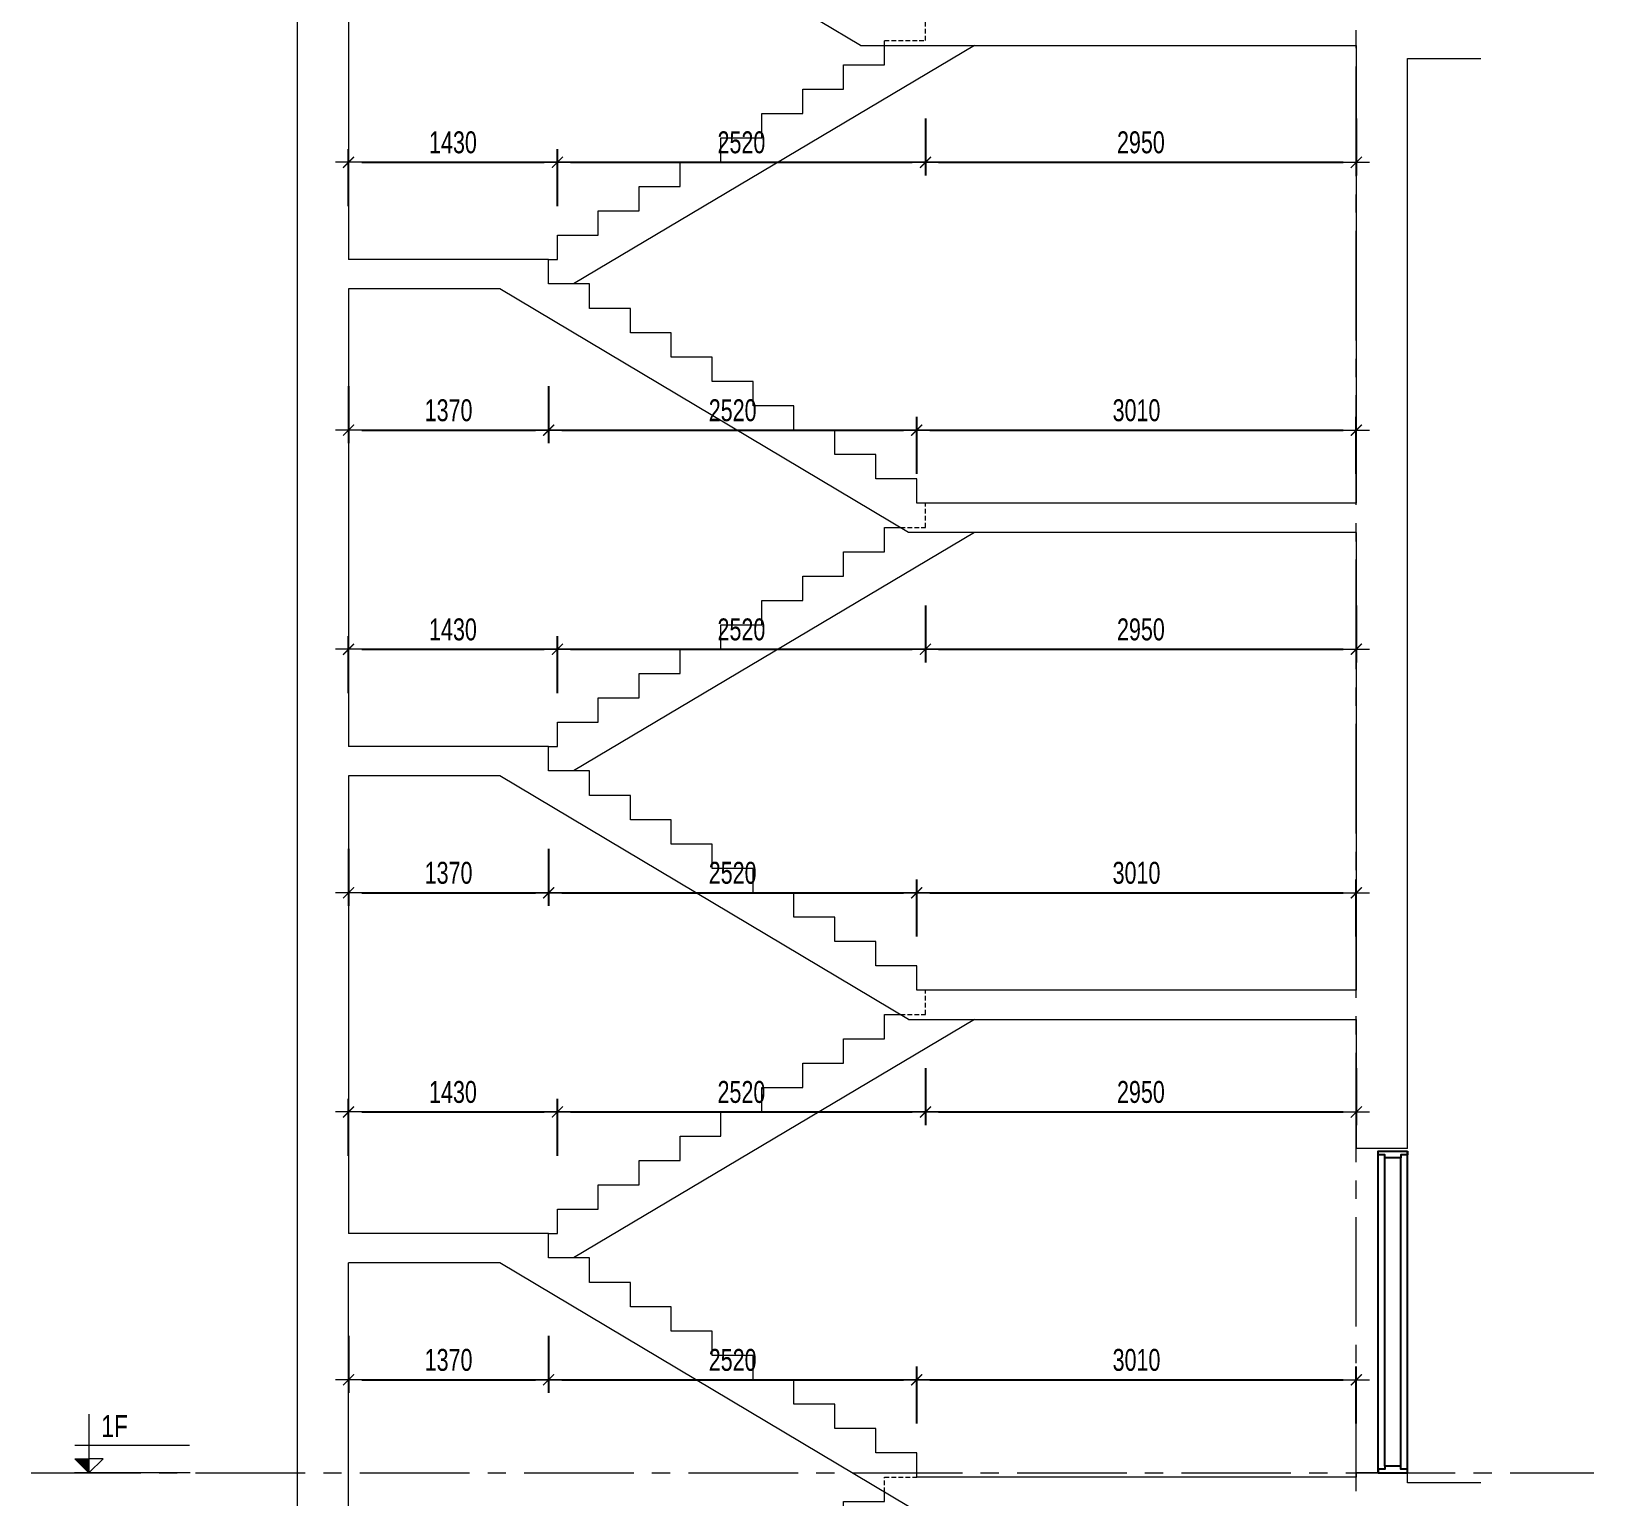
# Model space of a CAD drawing. Header units: millimetres. Extents: x -179076 to 254975, y -18667 to 296191.
# Drawn here: x 162838 to 173536, y 273434 to 283465 of the extents above; entities that cross this region are included whole.
import ezdxf

# ---------------------------------------------------------------- set-up
doc = ezdxf.new("R2010")
doc.units = ezdxf.units.MM
doc.linetypes.add('CENTER2', pattern=[1.125, 0.75, -0.125, 0.125, -0.125])
doc.linetypes.add('HIDDEN2', pattern=[4.7625, 3.175, -1.5875])
doc.layers.get('Defpoints').update_dxf_attribs({"color": 151, "lineweight": 9})
doc.layers.add('A-DOOR', color=4, linetype='Continuous')
doc.layers.add('DOOR', color=4, linetype='Continuous')
for name, color, linetype, lineweight in [('NDC_S_ANNO', 7, 'Continuous', 20), ('NDC_S_AXIS', 5, 'CENTER2', 13), ('NDC_S_CONTINUOUS', 3, 'Continuous', 20), ('NDC_S_DIM', 1, 'Continuous', 15), ('NDC_S_HIDDEN', 8, 'HIDDEN2', 13), ('NDC_S_SLAB', 2, 'Continuous', 20), ('NDC_S_TEXT SYMBOL', 7, 'Continuous', 20), ('NDC_S_VN TEXT', 7, 'Continuous', 20)]:
    doc.layers.add(name, color=color, linetype=linetype, lineweight=lineweight)
doc.styles.add('NDC_ANNO', font='', dxfattribs={"width": 0.8})
doc.styles.add('NDC_DIM', font='', dxfattribs={"width": 0.75})
doc.styles.get('NDC_ANNO').set_extended_font_data('Dotum')
doc.styles.get('NDC_DIM').set_extended_font_data('Dotum')
doc.dimstyles.new('NDC_dim_60', dxfattribs={"dimscale": 60, "dimtxt": 2.5, "dimasz": 1.5, "dimexe": 1.5, "dimexo": 2.5, "dimgap": 1, "dimtad": 1, "dimdec": 0, "dimzin": 0, "dimdsep": 46, "dimtxsty": 'NDC_DIM', "dimblk": 'DIMMARK', "dimcen": 0.09, "dimdle": 1.2, "dimclrd": 1, "dimclre": 1, "dimclrt": 3, "dimadec": 0, "dimazin": 0, "dimtfac": 1, "dimtdec": 0, "dimtix": 1, "dimtofl": 0, "dimtmove": 0, "dimatfit": 3, "dimfxl": 5, "dimfxlon": 1, "dimtolj": 1, "dimtzin": 0, "dimarcsym": 0})

# ---------------------------------------------------------------- blocks, each defined once
blk = doc.blocks.new('X-SECTION-2$0$X-SEC-DOO2')
at = {"layer": 'A-DOOR'}
for p, q in [((41976, 101972), (41976, 104172)), ((42021, 102017), (42021, 104127)), ((42131, 102017), (42131, 104127)), ((42176, 101972), (42176, 104172))]:
    blk.add_line(p, q, dxfattribs=at)
for points in [[(41976, 104172), (41976, 104147), (42021, 104147), (42021, 104127), (42131, 104127), (42131, 104147), (42176, 104147), (42176, 104172)], [(41976, 101972), (41976, 101997), (42021, 101997), (42021, 102017), (42131, 102017), (42131, 101997), (42176, 101997), (42176, 101972)]]:
    blk.add_lwpolyline(points, close=True, dxfattribs=at)
at = {"layer": 'Defpoints'}
blk.add_line((41976, 104192), (42176, 104192), dxfattribs=at)
blk = doc.blocks.new('kata_block_CT')
at = {"layer": 'NDC_S_ANNO'}
blk.add_hatch(color=3, dxfattribs=at).paths.add_polyline_path([(0, 1.6), (-1.61, 1.6), (0, 0)])
at = {"layer": 'NDC_S_ANNO', "ltscale": 50}
h = blk.add_hatch(dxfattribs=at)
h.set_pattern_fill('ANSI31', color=256, scale=1.406, style=0)
h.paths.add_polyline_path([(0, 1.6), (0, 0), (1.61, 1.6)])
for p, q in [((-1.59, 3.14), (11.47, 3.14)), ((11.56, 0), (-1.64, 0))]:
    blk.add_line(p, q, dxfattribs=at)
for points in [[(0, 6.69), (0, 0)], [(0, 0), (-1.61, 1.6), (0, 1.6)], [(0, 0), (1.61, 1.6), (0, 1.6)]]:
    blk.add_lwpolyline(points, dxfattribs=at)
at = {"layer": 'NDC_S_ANNO', "color": 8, "ltscale": 50}
blk.add_lwpolyline([(0, 0), (-1.61, 1.6), (0, 1.6)], dxfattribs=at)
at = {"layer": 'NDC_S_TEXT SYMBOL', "color": 3, "style": 'NDC_ANNO', "width": 0.8}
blk.add_attdef('CT', (1.41, 4.07), '', height=2.5, dxfattribs=at)
blk = doc.blocks.new('DIMMARK')
at = {"layer": 'NDC_S_DIM', "color": 1}
blk.add_line((-1.5, 0), (1, 0), dxfattribs=at)
at = {"layer": 'NDC_S_DIM', "color": 2, "const_width": 0.1}
blk.add_lwpolyline([(-0.42, -0.42), (0.42, 0.42)], dxfattribs=at)
blk = doc.blocks.new('*D1105')
at = {"layer": 'Defpoints', "color": 0, "transparency": 16777216}
for p in [(165010, 275235), (166380, 275235), (166380, 274235)]:
    blk.add_point(p, dxfattribs=at)
at = {"layer": 'NDC_S_DIM', "color": 1, "lineweight": -2, "transparency": 16777216}
for p, q in [((165010, 274535), (165010, 274145)), ((166380, 274535), (166380, 274145)), ((165100, 274235), (166290, 274235))]:
    blk.add_line(p, q, dxfattribs=at)
at = {"layer": 'NDC_S_DIM', "color": 1, "lineweight": -2, "transparency": 16777216, "xscale": 90, "yscale": 90, "zscale": 90, "rotation": 180}
blk.add_blockref('DIMMARK', (165010, 274235), dxfattribs=at)
at = {"layer": 'NDC_S_DIM', "color": 1, "lineweight": -2, "transparency": 16777216, "xscale": 90, "yscale": 90, "zscale": 90}
blk.add_blockref('DIMMARK', (166380, 274235), dxfattribs=at)
at = {"layer": 'NDC_S_DIM', "color": 3, "transparency": 16777216, "insert": (165695, 274370), "char_height": 150, "attachment_point": 5, "style": 'NDC_DIM'}
blk.add_mtext('\\A1;1370', dxfattribs=at)
blk = doc.blocks.new('*D1106')
at = {"layer": 'Defpoints', "color": 0, "transparency": 16777216}
for p in [(166380, 275235), (168900, 274235), (168900, 273568)]:
    blk.add_point(p, dxfattribs=at)
at = {"layer": 'NDC_S_DIM', "color": 1, "lineweight": -2, "transparency": 16777216}
for p, q in [((166380, 274535), (166380, 274145)), ((168900, 273935), (168900, 274325)), ((166470, 274235), (168810, 274235))]:
    blk.add_line(p, q, dxfattribs=at)
at = {"layer": 'NDC_S_DIM', "color": 1, "lineweight": -2, "transparency": 16777216, "xscale": 90, "yscale": 90, "zscale": 90, "rotation": 180}
blk.add_blockref('DIMMARK', (166380, 274235), dxfattribs=at)
at = {"layer": 'NDC_S_DIM', "color": 1, "lineweight": -2, "transparency": 16777216, "xscale": 90, "yscale": 90, "zscale": 90}
blk.add_blockref('DIMMARK', (168900, 274235), dxfattribs=at)
at = {"layer": 'NDC_S_DIM', "color": 3, "transparency": 16777216, "insert": (167640, 274370), "char_height": 150, "attachment_point": 5, "style": 'NDC_DIM'}
blk.add_mtext('\\A1;2520', dxfattribs=at)
blk = doc.blocks.new('*D1107')
at = {"layer": 'Defpoints', "color": 0, "transparency": 16777216}
for p in [(171910, 274235), (168900, 273568), (171910, 273568)]:
    blk.add_point(p, dxfattribs=at)
at = {"layer": 'NDC_S_DIM', "color": 1, "lineweight": -2, "transparency": 16777216}
for p, q in [((168900, 273935), (168900, 274325)), ((171910, 273935), (171910, 274325)), ((168990, 274235), (171820, 274235))]:
    blk.add_line(p, q, dxfattribs=at)
at = {"layer": 'NDC_S_DIM', "color": 1, "lineweight": -2, "transparency": 16777216, "xscale": 90, "yscale": 90, "zscale": 90, "rotation": 180}
blk.add_blockref('DIMMARK', (168900, 274235), dxfattribs=at)
at = {"layer": 'NDC_S_DIM', "color": 1, "lineweight": -2, "transparency": 16777216, "xscale": 90, "yscale": 90, "zscale": 90}
blk.add_blockref('DIMMARK', (171910, 274235), dxfattribs=at)
at = {"layer": 'NDC_S_DIM', "color": 3, "transparency": 16777216, "insert": (170405, 274370), "char_height": 150, "attachment_point": 5, "style": 'NDC_DIM'}
blk.add_mtext('\\A1;3010', dxfattribs=at)
blk = doc.blocks.new('*D1108')
at = {"layer": 'Defpoints', "color": 0, "transparency": 16777216}
for p in [(166440, 276068), (165010, 275235), (166440, 275235)]:
    blk.add_point(p, dxfattribs=at)
at = {"layer": 'NDC_S_DIM', "color": 1, "lineweight": -2, "transparency": 16777216}
for p, q in [((165010, 275768), (165010, 276158)), ((166440, 275768), (166440, 276158)), ((165100, 276068), (166350, 276068))]:
    blk.add_line(p, q, dxfattribs=at)
at = {"layer": 'NDC_S_DIM', "color": 1, "lineweight": -2, "transparency": 16777216, "xscale": 90, "yscale": 90, "zscale": 90, "rotation": 180}
blk.add_blockref('DIMMARK', (165010, 276068), dxfattribs=at)
at = {"layer": 'NDC_S_DIM', "color": 1, "lineweight": -2, "transparency": 16777216, "xscale": 90, "yscale": 90, "zscale": 90}
blk.add_blockref('DIMMARK', (166440, 276068), dxfattribs=at)
at = {"layer": 'NDC_S_DIM', "color": 3, "transparency": 16777216, "insert": (165725, 276204), "char_height": 150, "attachment_point": 5, "style": 'NDC_DIM'}
blk.add_mtext('\\A1;1430', dxfattribs=at)
blk = doc.blocks.new('*D1109')
at = {"layer": 'Defpoints', "color": 0, "transparency": 16777216}
for p in [(168960, 276735), (168960, 276068), (166440, 275235)]:
    blk.add_point(p, dxfattribs=at)
at = {"layer": 'NDC_S_DIM', "color": 1, "lineweight": -2, "transparency": 16777216}
for p, q in [((168960, 276368), (168960, 275978)), ((166440, 275768), (166440, 276158)), ((166530, 276068), (168870, 276068))]:
    blk.add_line(p, q, dxfattribs=at)
at = {"layer": 'NDC_S_DIM', "color": 1, "lineweight": -2, "transparency": 16777216, "xscale": 90, "yscale": 90, "zscale": 90, "rotation": 180}
blk.add_blockref('DIMMARK', (166440, 276068), dxfattribs=at)
at = {"layer": 'NDC_S_DIM', "color": 1, "lineweight": -2, "transparency": 16777216, "xscale": 90, "yscale": 90, "zscale": 90}
blk.add_blockref('DIMMARK', (168960, 276068), dxfattribs=at)
at = {"layer": 'NDC_S_DIM', "color": 3, "transparency": 16777216, "insert": (167700, 276204), "char_height": 150, "attachment_point": 5, "style": 'NDC_DIM'}
blk.add_mtext('\\A1;2520', dxfattribs=at)
blk = doc.blocks.new('*D1110')
at = {"layer": 'Defpoints', "color": 0, "transparency": 16777216}
for p in [(168960, 276735), (171910, 276702), (171910, 276068)]:
    blk.add_point(p, dxfattribs=at)
at = {"layer": 'NDC_S_DIM', "color": 1, "lineweight": -2, "transparency": 16777216}
for p, q in [((168960, 276368), (168960, 275978)), ((171910, 276368), (171910, 275978)), ((169050, 276068), (171820, 276068))]:
    blk.add_line(p, q, dxfattribs=at)
at = {"layer": 'NDC_S_DIM', "color": 1, "lineweight": -2, "transparency": 16777216, "xscale": 90, "yscale": 90, "zscale": 90, "rotation": 180}
blk.add_blockref('DIMMARK', (168960, 276068), dxfattribs=at)
at = {"layer": 'NDC_S_DIM', "color": 1, "lineweight": -2, "transparency": 16777216, "xscale": 90, "yscale": 90, "zscale": 90}
blk.add_blockref('DIMMARK', (171910, 276068), dxfattribs=at)
at = {"layer": 'NDC_S_DIM', "color": 3, "transparency": 16777216, "insert": (170435, 276204), "char_height": 150, "attachment_point": 5, "style": 'NDC_DIM'}
blk.add_mtext('\\A1;2950', dxfattribs=at)
blk = doc.blocks.new('*D1111')
at = {"layer": 'Defpoints', "color": 0, "transparency": 16777216}
for p in [(165010, 278568), (166380, 278568), (166380, 277568)]:
    blk.add_point(p, dxfattribs=at)
at = {"layer": 'NDC_S_DIM', "color": 1, "lineweight": -2, "transparency": 16777216}
for p, q in [((165010, 277868), (165010, 277478)), ((166380, 277868), (166380, 277478)), ((165100, 277568), (166290, 277568))]:
    blk.add_line(p, q, dxfattribs=at)
at = {"layer": 'NDC_S_DIM', "color": 1, "lineweight": -2, "transparency": 16777216, "xscale": 90, "yscale": 90, "zscale": 90, "rotation": 180}
blk.add_blockref('DIMMARK', (165010, 277568), dxfattribs=at)
at = {"layer": 'NDC_S_DIM', "color": 1, "lineweight": -2, "transparency": 16777216, "xscale": 90, "yscale": 90, "zscale": 90}
blk.add_blockref('DIMMARK', (166380, 277568), dxfattribs=at)
at = {"layer": 'NDC_S_DIM', "color": 3, "transparency": 16777216, "insert": (165695, 277704), "char_height": 150, "attachment_point": 5, "style": 'NDC_DIM'}
blk.add_mtext('\\A1;1370', dxfattribs=at)
blk = doc.blocks.new('*D1112')
at = {"layer": 'Defpoints', "color": 0, "transparency": 16777216}
for p in [(166380, 278568), (168900, 277568), (168900, 276902)]:
    blk.add_point(p, dxfattribs=at)
at = {"layer": 'NDC_S_DIM', "color": 1, "lineweight": -2, "transparency": 16777216}
for p, q in [((166380, 277868), (166380, 277478)), ((168900, 277268), (168900, 277658)), ((166470, 277568), (168810, 277568))]:
    blk.add_line(p, q, dxfattribs=at)
at = {"layer": 'NDC_S_DIM', "color": 1, "lineweight": -2, "transparency": 16777216, "xscale": 90, "yscale": 90, "zscale": 90, "rotation": 180}
blk.add_blockref('DIMMARK', (166380, 277568), dxfattribs=at)
at = {"layer": 'NDC_S_DIM', "color": 1, "lineweight": -2, "transparency": 16777216, "xscale": 90, "yscale": 90, "zscale": 90}
blk.add_blockref('DIMMARK', (168900, 277568), dxfattribs=at)
at = {"layer": 'NDC_S_DIM', "color": 3, "transparency": 16777216, "insert": (167640, 277704), "char_height": 150, "attachment_point": 5, "style": 'NDC_DIM'}
blk.add_mtext('\\A1;2520', dxfattribs=at)
blk = doc.blocks.new('*D1113')
at = {"layer": 'Defpoints', "color": 0, "transparency": 16777216}
for p in [(171910, 277568), (168900, 276902), (171910, 276902)]:
    blk.add_point(p, dxfattribs=at)
at = {"layer": 'NDC_S_DIM', "color": 1, "lineweight": -2, "transparency": 16777216}
for p, q in [((168900, 277268), (168900, 277658)), ((171910, 277268), (171910, 277658)), ((168990, 277568), (171820, 277568))]:
    blk.add_line(p, q, dxfattribs=at)
at = {"layer": 'NDC_S_DIM', "color": 1, "lineweight": -2, "transparency": 16777216, "xscale": 90, "yscale": 90, "zscale": 90, "rotation": 180}
blk.add_blockref('DIMMARK', (168900, 277568), dxfattribs=at)
at = {"layer": 'NDC_S_DIM', "color": 1, "lineweight": -2, "transparency": 16777216, "xscale": 90, "yscale": 90, "zscale": 90}
blk.add_blockref('DIMMARK', (171910, 277568), dxfattribs=at)
at = {"layer": 'NDC_S_DIM', "color": 3, "transparency": 16777216, "insert": (170405, 277704), "char_height": 150, "attachment_point": 5, "style": 'NDC_DIM'}
blk.add_mtext('\\A1;3010', dxfattribs=at)
blk = doc.blocks.new('*D1114')
at = {"layer": 'Defpoints', "color": 0, "transparency": 16777216}
for p in [(166440, 279235), (165010, 278568), (166440, 278568)]:
    blk.add_point(p, dxfattribs=at)
at = {"layer": 'NDC_S_DIM', "color": 1, "lineweight": -2, "transparency": 16777216}
for p, q in [((165010, 278935), (165010, 279325)), ((166440, 278935), (166440, 279325)), ((165100, 279235), (166350, 279235))]:
    blk.add_line(p, q, dxfattribs=at)
at = {"layer": 'NDC_S_DIM', "color": 1, "lineweight": -2, "transparency": 16777216, "xscale": 90, "yscale": 90, "zscale": 90, "rotation": 180}
blk.add_blockref('DIMMARK', (165010, 279235), dxfattribs=at)
at = {"layer": 'NDC_S_DIM', "color": 1, "lineweight": -2, "transparency": 16777216, "xscale": 90, "yscale": 90, "zscale": 90}
blk.add_blockref('DIMMARK', (166440, 279235), dxfattribs=at)
at = {"layer": 'NDC_S_DIM', "color": 3, "transparency": 16777216, "insert": (165725, 279370), "char_height": 150, "attachment_point": 5, "style": 'NDC_DIM'}
blk.add_mtext('\\A1;1430', dxfattribs=at)
blk = doc.blocks.new('*D1115')
at = {"layer": 'Defpoints', "color": 0, "transparency": 16777216}
for p in [(168960, 280068), (168960, 279235), (166440, 278568)]:
    blk.add_point(p, dxfattribs=at)
at = {"layer": 'NDC_S_DIM', "color": 1, "lineweight": -2, "transparency": 16777216}
for p, q in [((168960, 279535), (168960, 279145)), ((166440, 278935), (166440, 279325)), ((166530, 279235), (168870, 279235))]:
    blk.add_line(p, q, dxfattribs=at)
at = {"layer": 'NDC_S_DIM', "color": 1, "lineweight": -2, "transparency": 16777216, "xscale": 90, "yscale": 90, "zscale": 90, "rotation": 180}
blk.add_blockref('DIMMARK', (166440, 279235), dxfattribs=at)
at = {"layer": 'NDC_S_DIM', "color": 1, "lineweight": -2, "transparency": 16777216, "xscale": 90, "yscale": 90, "zscale": 90}
blk.add_blockref('DIMMARK', (168960, 279235), dxfattribs=at)
at = {"layer": 'NDC_S_DIM', "color": 3, "transparency": 16777216, "insert": (167700, 279370), "char_height": 150, "attachment_point": 5, "style": 'NDC_DIM'}
blk.add_mtext('\\A1;2520', dxfattribs=at)
blk = doc.blocks.new('*D1116')
at = {"layer": 'Defpoints', "color": 0, "transparency": 16777216}
for p in [(168960, 280068), (171910, 280035), (171910, 279235)]:
    blk.add_point(p, dxfattribs=at)
at = {"layer": 'NDC_S_DIM', "color": 1, "lineweight": -2, "transparency": 16777216}
for p, q in [((168960, 279535), (168960, 279145)), ((171910, 279535), (171910, 279145)), ((169050, 279235), (171820, 279235))]:
    blk.add_line(p, q, dxfattribs=at)
at = {"layer": 'NDC_S_DIM', "color": 1, "lineweight": -2, "transparency": 16777216, "xscale": 90, "yscale": 90, "zscale": 90, "rotation": 180}
blk.add_blockref('DIMMARK', (168960, 279235), dxfattribs=at)
at = {"layer": 'NDC_S_DIM', "color": 1, "lineweight": -2, "transparency": 16777216, "xscale": 90, "yscale": 90, "zscale": 90}
blk.add_blockref('DIMMARK', (171910, 279235), dxfattribs=at)
at = {"layer": 'NDC_S_DIM', "color": 3, "transparency": 16777216, "insert": (170435, 279370), "char_height": 150, "attachment_point": 5, "style": 'NDC_DIM'}
blk.add_mtext('\\A1;2950', dxfattribs=at)
blk = doc.blocks.new('*D1117')
at = {"layer": 'Defpoints', "color": 0, "transparency": 16777216}
for p in [(165010, 281902), (166380, 281902), (166380, 280735)]:
    blk.add_point(p, dxfattribs=at)
at = {"layer": 'NDC_S_DIM', "color": 1, "lineweight": -2, "transparency": 16777216}
for p, q in [((165010, 281035), (165010, 280645)), ((166380, 281035), (166380, 280645)), ((165100, 280735), (166290, 280735))]:
    blk.add_line(p, q, dxfattribs=at)
at = {"layer": 'NDC_S_DIM', "color": 1, "lineweight": -2, "transparency": 16777216, "xscale": 90, "yscale": 90, "zscale": 90, "rotation": 180}
blk.add_blockref('DIMMARK', (165010, 280735), dxfattribs=at)
at = {"layer": 'NDC_S_DIM', "color": 1, "lineweight": -2, "transparency": 16777216, "xscale": 90, "yscale": 90, "zscale": 90}
blk.add_blockref('DIMMARK', (166380, 280735), dxfattribs=at)
at = {"layer": 'NDC_S_DIM', "color": 3, "transparency": 16777216, "insert": (165695, 280870), "char_height": 150, "attachment_point": 5, "style": 'NDC_DIM'}
blk.add_mtext('\\A1;1370', dxfattribs=at)
blk = doc.blocks.new('*D1118')
at = {"layer": 'Defpoints', "color": 0, "transparency": 16777216}
for p in [(166380, 281902), (168900, 280735), (168900, 280235)]:
    blk.add_point(p, dxfattribs=at)
at = {"layer": 'NDC_S_DIM', "color": 1, "lineweight": -2, "transparency": 16777216}
for p, q in [((166380, 281035), (166380, 280645)), ((168900, 280435), (168900, 280825)), ((166470, 280735), (168810, 280735))]:
    blk.add_line(p, q, dxfattribs=at)
at = {"layer": 'NDC_S_DIM', "color": 1, "lineweight": -2, "transparency": 16777216, "xscale": 90, "yscale": 90, "zscale": 90, "rotation": 180}
blk.add_blockref('DIMMARK', (166380, 280735), dxfattribs=at)
at = {"layer": 'NDC_S_DIM', "color": 1, "lineweight": -2, "transparency": 16777216, "xscale": 90, "yscale": 90, "zscale": 90}
blk.add_blockref('DIMMARK', (168900, 280735), dxfattribs=at)
at = {"layer": 'NDC_S_DIM', "color": 3, "transparency": 16777216, "insert": (167640, 280870), "char_height": 150, "attachment_point": 5, "style": 'NDC_DIM'}
blk.add_mtext('\\A1;2520', dxfattribs=at)
blk = doc.blocks.new('*D1119')
at = {"layer": 'Defpoints', "color": 0, "transparency": 16777216}
for p in [(171910, 280735), (168900, 280235), (171910, 280235)]:
    blk.add_point(p, dxfattribs=at)
at = {"layer": 'NDC_S_DIM', "color": 1, "lineweight": -2, "transparency": 16777216}
for p, q in [((168900, 280435), (168900, 280825)), ((171910, 280435), (171910, 280825)), ((168990, 280735), (171820, 280735))]:
    blk.add_line(p, q, dxfattribs=at)
at = {"layer": 'NDC_S_DIM', "color": 1, "lineweight": -2, "transparency": 16777216, "xscale": 90, "yscale": 90, "zscale": 90, "rotation": 180}
blk.add_blockref('DIMMARK', (168900, 280735), dxfattribs=at)
at = {"layer": 'NDC_S_DIM', "color": 1, "lineweight": -2, "transparency": 16777216, "xscale": 90, "yscale": 90, "zscale": 90}
blk.add_blockref('DIMMARK', (171910, 280735), dxfattribs=at)
at = {"layer": 'NDC_S_DIM', "color": 3, "transparency": 16777216, "insert": (170405, 280870), "char_height": 150, "attachment_point": 5, "style": 'NDC_DIM'}
blk.add_mtext('\\A1;3010', dxfattribs=at)
blk = doc.blocks.new('*D1120')
at = {"layer": 'Defpoints', "color": 0, "transparency": 16777216}
for p in [(166440, 282568), (165010, 281902), (166440, 281902)]:
    blk.add_point(p, dxfattribs=at)
at = {"layer": 'NDC_S_DIM', "color": 1, "lineweight": -2, "transparency": 16777216}
for p, q in [((165010, 282268), (165010, 282658)), ((166440, 282268), (166440, 282658)), ((165100, 282568), (166350, 282568))]:
    blk.add_line(p, q, dxfattribs=at)
at = {"layer": 'NDC_S_DIM', "color": 1, "lineweight": -2, "transparency": 16777216, "xscale": 90, "yscale": 90, "zscale": 90, "rotation": 180}
blk.add_blockref('DIMMARK', (165010, 282568), dxfattribs=at)
at = {"layer": 'NDC_S_DIM', "color": 1, "lineweight": -2, "transparency": 16777216, "xscale": 90, "yscale": 90, "zscale": 90}
blk.add_blockref('DIMMARK', (166440, 282568), dxfattribs=at)
at = {"layer": 'NDC_S_DIM', "color": 3, "transparency": 16777216, "insert": (165725, 282704), "char_height": 150, "attachment_point": 5, "style": 'NDC_DIM'}
blk.add_mtext('\\A1;1430', dxfattribs=at)
blk = doc.blocks.new('*D1121')
at = {"layer": 'Defpoints', "color": 0, "transparency": 16777216}
for p in [(168960, 283402), (168960, 282568), (166440, 281902)]:
    blk.add_point(p, dxfattribs=at)
at = {"layer": 'NDC_S_DIM', "color": 1, "lineweight": -2, "transparency": 16777216}
for p, q in [((168960, 282868), (168960, 282478)), ((166440, 282268), (166440, 282658)), ((166530, 282568), (168870, 282568))]:
    blk.add_line(p, q, dxfattribs=at)
at = {"layer": 'NDC_S_DIM', "color": 1, "lineweight": -2, "transparency": 16777216, "xscale": 90, "yscale": 90, "zscale": 90, "rotation": 180}
blk.add_blockref('DIMMARK', (166440, 282568), dxfattribs=at)
at = {"layer": 'NDC_S_DIM', "color": 1, "lineweight": -2, "transparency": 16777216, "xscale": 90, "yscale": 90, "zscale": 90}
blk.add_blockref('DIMMARK', (168960, 282568), dxfattribs=at)
at = {"layer": 'NDC_S_DIM', "color": 3, "transparency": 16777216, "insert": (167700, 282704), "char_height": 150, "attachment_point": 5, "style": 'NDC_DIM'}
blk.add_mtext('\\A1;2520', dxfattribs=at)
blk = doc.blocks.new('*D1122')
at = {"layer": 'Defpoints', "color": 0, "transparency": 16777216}
for p in [(168960, 283402), (171910, 283368), (171910, 282568)]:
    blk.add_point(p, dxfattribs=at)
at = {"layer": 'NDC_S_DIM', "color": 1, "lineweight": -2, "transparency": 16777216}
for p, q in [((168960, 282868), (168960, 282478)), ((171910, 282868), (171910, 282478)), ((169050, 282568), (171820, 282568))]:
    blk.add_line(p, q, dxfattribs=at)
at = {"layer": 'NDC_S_DIM', "color": 1, "lineweight": -2, "transparency": 16777216, "xscale": 90, "yscale": 90, "zscale": 90, "rotation": 180}
blk.add_blockref('DIMMARK', (168960, 282568), dxfattribs=at)
at = {"layer": 'NDC_S_DIM', "color": 1, "lineweight": -2, "transparency": 16777216, "xscale": 90, "yscale": 90, "zscale": 90}
blk.add_blockref('DIMMARK', (171910, 282568), dxfattribs=at)
at = {"layer": 'NDC_S_DIM', "color": 3, "transparency": 16777216, "insert": (170435, 282704), "char_height": 150, "attachment_point": 5, "style": 'NDC_DIM'}
blk.add_mtext('\\A1;2950', dxfattribs=at)

msp = doc.modelspace()

# ---------------------------------------------------------------- linework, layer by layer
at = {"layer": 'NDC_S_AXIS', "ltscale": 1000}
msp.add_line((171909.9, 265598.5), (171909.9, 290608.4), dxfattribs=at)
msp.add_lwpolyline([(162837.7, 273598.5), (173535.6, 273598.5)], dxfattribs=at)
at = {"layer": 'NDC_S_CONTINUOUS'}
for p, q in [((169295, 283368.5), (166551, 281735.2)), ((169295, 280035.2), (166551, 278401.8)), ((169295, 276701.8), (166551, 275068.5))]:
    msp.add_line(p, q, dxfattribs=at)
for points in [[(166379.9, 281901.8), (166439.9, 281901.8), (166439.9, 282068.5), (166719.9, 282068.5), (166719.9, 282235.2), (166999.9, 282235.2), (166999.9, 282401.8), (167279.9, 282401.8), (167279.9, 282568.5), (167559.9, 282568.5), (167559.9, 282735.2), (167839.9, 282735.2), (167839.9, 282901.8), (168119.9, 282901.8), (168119.9, 283068.5), (168399.9, 283068.5), (168399.9, 283235.2), (168679.9, 283235.2), (168679.9, 283368.5)], [(166379.9, 278568.5), (166439.9, 278568.5), (166439.9, 278735.2), (166719.9, 278735.2), (166719.9, 278901.8), (166999.9, 278901.8), (166999.9, 279068.5), (167279.9, 279068.5), (167279.9, 279235.2), (167559.9, 279235.2), (167559.9, 279401.8), (167839.9, 279401.8), (167839.9, 279568.5), (168119.9, 279568.5), (168119.9, 279735.2), (168399.9, 279735.2), (168399.9, 279901.8), (168679.9, 279901.8), (168679.9, 280068.5), (168788.9, 280068.5)], [(166379.9, 275235.2), (166439.9, 275235.2), (166439.9, 275401.8), (166719.9, 275401.8), (166719.9, 275568.5), (166999.9, 275568.5), (166999.9, 275735.2), (167279.9, 275735.2), (167279.9, 275901.8), (167559.9, 275901.8), (167559.9, 276068.5), (167839.9, 276068.5), (167839.9, 276235.2), (168119.9, 276235.2), (168119.9, 276401.8), (168399.9, 276401.8), (168399.9, 276568.5), (168679.9, 276568.5), (168679.9, 276735.2), (168788.9, 276735.2)], [(166379.9, 272068.5), (166439.9, 272068.5), (166439.9, 272235.2), (166719.9, 272235.2), (166719.9, 272401.8), (166999.9, 272401.8), (166999.9, 272568.5), (167279.9, 272568.5), (167279.9, 272735.2), (167559.9, 272735.2), (167559.9, 272901.8), (167839.9, 272901.8), (167839.9, 273068.5), (168119.9, 273068.5), (168119.9, 273235.2), (168399.9, 273235.2), (168399.9, 273401.8), (168679.9, 273401.8), (168679.9, 273466.7)]]:
    msp.add_lwpolyline(points, dxfattribs=at)
at = {"layer": 'NDC_S_HIDDEN', "ltscale": 10}
for points in [[(168679.9, 283368.5), (168679.9, 283401.8), (168959.9, 283401.8), (168959.9, 283568.5)], [(168788.9, 280068.5), (168959.9, 280068.5), (168959.9, 280235.2)], [(168788.9, 276735.2), (168959.9, 276735.2), (168959.9, 276901.8)], [(168679.9, 273466.7), (168679.9, 273568.5), (168899.9, 273568.5)]]:
    msp.add_lwpolyline(points, dxfattribs=at)
at = {"layer": 'NDC_S_SLAB'}
for p, q in [((164659.9, 267398.5), (164659.9, 290127.2)), ((165009.9, 284868.5), (165009.9, 281901.8)), ((168514.9, 283368.5), (165994.9, 284868.5)), ((172259.9, 275818.5), (172259.9, 283278.5)), ((172259.9, 283278.5), (172763.3, 283278.5)), ((165009.9, 281701.8), (165009.9, 278568.5)), ((166044.9, 281701.8), (165009.9, 281701.8)), ((168844.9, 280035.2), (166044.9, 281701.8)), ((171909.9, 280035.2), (168844.9, 280035.2)), ((165009.9, 278368.5), (165009.9, 275235.2)), ((166044.9, 278368.5), (165009.9, 278368.5)), ((168844.9, 276701.8), (166044.9, 278368.5)), ((172259.9, 275818.5), (171909.9, 275818.5)), ((165009.9, 272068.5), (165009.9, 275035.2)), ((166044.9, 275035.2), (165009.9, 275035.2)), ((168844.9, 273368.5), (166044.9, 275035.2)), ((172259.9, 273598.5), (171909.9, 273598.5)), ((172259.9, 273528.5), (172259.9, 273598.5)), ((172763.3, 273528.5), (172259.9, 273528.5))]:
    msp.add_line(p, q, dxfattribs=at)
for points in [[(168514.9, 283368.5), (171909.9, 283368.5), (171909.9, 280235.2)], [(171909.9, 280235.2), (168899.9, 280235.2), (168899.9, 280401.8), (168619.9, 280401.8), (168619.9, 280568.5), (168339.9, 280568.5), (168339.9, 280735.2), (168059.9, 280735.2), (168059.9, 280901.8), (167779.9, 280901.8), (167779.9, 281068.5), (167499.9, 281068.5), (167499.9, 281235.2), (167219.9, 281235.2), (167219.9, 281401.8), (166939.9, 281401.8), (166939.9, 281568.5), (166659.9, 281568.5), (166659.9, 281735.2), (166379.9, 281735.2), (166379.9, 281901.8), (165009.9, 281901.8)], [(171909.9, 280035.2), (171909.9, 276901.8)], [(171909.9, 276901.8), (168899.9, 276901.8), (168899.9, 277068.5), (168619.9, 277068.5), (168619.9, 277235.2), (168339.9, 277235.2), (168339.9, 277401.8), (168059.9, 277401.8), (168059.9, 277568.5), (167779.9, 277568.5), (167779.9, 277735.2), (167499.9, 277735.2), (167499.9, 277901.8), (167219.9, 277901.8), (167219.9, 278068.5), (166939.9, 278068.5), (166939.9, 278235.2), (166659.9, 278235.2), (166659.9, 278401.8), (166379.9, 278401.8), (166379.9, 278568.5), (165009.9, 278568.5)], [(168844.9, 276701.8), (171909.9, 276701.8)], [(171909.9, 276701.8), (171909.9, 275818.5)], [(171909.9, 273598.5), (171909.9, 273568.5), (168899.9, 273568.5), (168899.9, 273735.2), (168619.9, 273735.2), (168619.9, 273901.8), (168339.9, 273901.8), (168339.9, 274068.5), (168059.9, 274068.5), (168059.9, 274235.2), (167779.9, 274235.2), (167779.9, 274401.8), (167499.9, 274401.8), (167499.9, 274568.5), (167219.9, 274568.5), (167219.9, 274735.2), (166939.9, 274735.2), (166939.9, 274901.8), (166659.9, 274901.8), (166659.9, 275068.5), (166379.9, 275068.5), (166379.9, 275235.2), (165009.9, 275235.2)]]:
    msp.add_lwpolyline(points, dxfattribs=at)

# ---------------------------------------------------------------- block references
at = {"layer": 'DOOR', "xscale": -1}
msp.add_blockref('X-SECTION-2$0$X-SEC-DOO2', (214235.5, 171626.6), dxfattribs=at)
at = {"layer": 'NDC_S_VN TEXT', "xscale": 60, "yscale": 60, "zscale": 60}
msp.add_blockref('kata_block_CT', (163232.4, 273598.5), dxfattribs=at).add_auto_attribs({'CT': '1F'})

# ---------------------------------------------------------------- dimensions: what is measured, and where the dimension line sits
at = {"layer": 'NDC_S_DIM'}
for base, p1, p2, picture, middle in [((168959.9, 282568.5), (166439.9, 281901.8), (168959.9, 283401.8), '*D1121', (167699.9, 282703.6)), ((171909.9, 282568.5), (168959.9, 283401.8), (171909.9, 283368.5), '*D1122', (170434.9, 282703.6)), ((168899.9, 280735.2), (166379.9, 281901.8), (168899.9, 280235.2), '*D1118', (167639.9, 280870.3)), ((171909.9, 280735.2), (168899.9, 280235.2), (171909.9, 280235.2), '*D1119', (170404.9, 280870.3)), ((168959.9, 279235.2), (166439.9, 278568.5), (168959.9, 280068.5), '*D1115', (167699.9, 279370.3)), ((171909.9, 279235.2), (168959.9, 280068.5), (171909.9, 280035.2), '*D1116', (170434.9, 279370.3)), ((168899.9, 277568.5), (166379.9, 278568.5), (168899.9, 276901.8), '*D1112', (167639.9, 277703.6)), ((171909.9, 277568.5), (168899.9, 276901.8), (171909.9, 276901.8), '*D1113', (170404.9, 277703.6)), ((168959.9, 276068.5), (166439.9, 275235.2), (168959.9, 276735.2), '*D1109', (167699.9, 276203.6)), ((171909.9, 276068.5), (168959.9, 276735.2), (171909.9, 276701.8), '*D1110', (170434.9, 276203.6)), ((168899.9, 274235.2), (166379.9, 275235.2), (168899.9, 273568.5), '*D1106', (167639.9, 274370.3)), ((171909.9, 274235.2), (168899.9, 273568.5), (171909.9, 273568.5), '*D1107', (170404.9, 274370.3))]:
    dim = msp.add_linear_dim(base=base, p1=p1, p2=p2, dimstyle='NDC_dim_60', override={"dimtmove": 1}, dxfattribs=at)
    dim.commit()
    dim.dimension.update_dxf_attribs({"geometry": picture, "text_midpoint": middle})
for base, p1, p2, picture, middle in [((166439.9, 282568.5), (165009.9, 281901.8), (166439.9, 281901.8), '*D1120', (165724.9, 282703.6)), ((166379.9, 280735.2), (165009.9, 281901.8), (166379.9, 281901.8), '*D1117', (165694.9, 280870.3)), ((166439.9, 279235.2), (165009.9, 278568.5), (166439.9, 278568.5), '*D1114', (165724.9, 279370.3)), ((166379.9, 277568.5), (165009.9, 278568.5), (166379.9, 278568.5), '*D1111', (165694.9, 277703.6)), ((166439.9, 276068.5), (165009.9, 275235.2), (166439.9, 275235.2), '*D1108', (165724.9, 276203.6)), ((166379.9, 274235.2), (165009.9, 275235.2), (166379.9, 275235.2), '*D1105', (165694.9, 274370.3))]:
    dim = msp.add_linear_dim(base=base, p1=p1, p2=p2, dimstyle='NDC_dim_60', dxfattribs=at)
    dim.commit()
    dim.dimension.update_dxf_attribs({"geometry": picture, "text_midpoint": middle})

doc.saveas('drawing.dxf')
